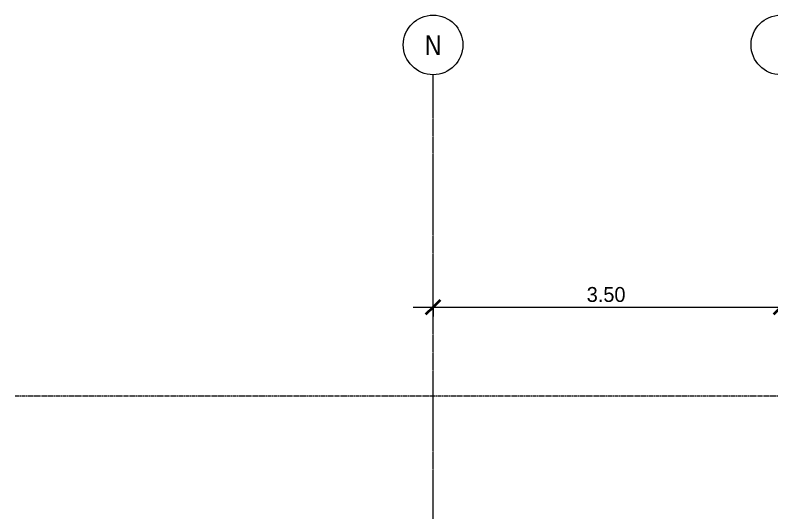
# Model space of a CAD drawing. Header units: centimetres. Extents: x -7221 to 15977, y -285 to 1507.
# Drawn here: x -7221 to -6460, y 961 to 1461 of the extents above; entities that cross this region are included whole.
import ezdxf

# ---------------------------------------------------------------- set-up
doc = ezdxf.new("R2010")
doc.units = ezdxf.units.CM
doc.linetypes.add('Centre', pattern=[3.175, 0.635, -0.475, 1.59, -0.475])
doc.linetypes.add('Grid Line', pattern=[2.2225, 1.27, -0.3175, 0.3175, -0.3175])
for name, color, linetype, lineweight in [('A-ANNO-DIMS', 7, 'Continuous', 9), ('A-ANNO-DIMS-100', 7, 'Continuous', 9), ('A-FLOR-LEVL', 7, 'Continuous', 9), ('S-GRID', 7, 'Continuous', 9), ('S-GRID-IDEN', 7, 'Continuous', 9)]:
    doc.layers.add(name, color=color, linetype=linetype, lineweight=lineweight)
doc.styles.add('Century Gothic_1', font='GOTHIC.TTF', dxfattribs={"height": 15})
doc.styles.add('Saira Condensed', font='SairaCondensed-Regular.ttf', dxfattribs={"height": 20})
doc.dimstyles.new('FCA_N_Cotas_E100', dxfattribs={"dimscale": 30.48, "dimtxt": 15.662524, "dimasz": 0.492126, "dimexe": 0.656168, "dimexo": 0.656168, "dimgap": 0.032808, "dimtad": 1, "dimlfac": 0.01, "dimrnd": 0.01, "dimzin": 0, "dimdsep": 46, "dimtxsty": 'Century Gothic_1', "dimblk1": 'OBLIQUE', "dimblk2": 'OBLIQUE', "dimsah": 1, "dimcen": 0.09, "dimdle": 0.656168, "dimadec": 3, "dimazin": 2, "dimtfac": 1, "dimtdec": 4, "dimtix": 1, "dimtmove": 0, "dimatfit": 3, "dimfxl": 1, "dimtvp": 1, "dimtolj": 1, "dimtzin": 0, "dimarcsym": 2})

# ---------------------------------------------------------------- blocks, each defined once
blk = doc.blocks.new('Grid - 3mm-1819951-Elevación Eje 10')
at = {"layer": 'S-GRID-IDEN', "color": 253, "true_color": 0xaaaaaa}
blk.add_circle((-5950.04, 1430.72), 30, dxfattribs=at)
blk = doc.blocks.new('DIMBLOCK1-Elevación Eje 10')
at = {"layer": 'A-ANNO-DIMS-100'}
for p, q in [((-6800.44, 1166.73), (-6800.44, 1186.73)), ((-6450.44, 1166.73), (-6450.44, 1186.73)), ((-6820.44, 1166.73), (-6450.44, 1166.73)), ((-6800.44, 1166.73), (-6800.44, 1157.34)), ((-6450.44, 1166.73), (-6450.44, 1157.34))]:
    blk.add_line(p, q, dxfattribs=at)
at = {"layer": 'A-ANNO-DIMS-100', "lineweight": 35}
for p, q in [((-6800.44, 1166.73), (-6792.94, 1174.23)), ((-6450.44, 1166.73), (-6442.94, 1174.23)), ((-6800.44, 1166.73), (-6807.94, 1159.23)), ((-6450.44, 1166.73), (-6457.94, 1159.23))]:
    blk.add_line(p, q, dxfattribs=at)
at = {"layer": 'A-ANNO-DIMS-100', "color": 0, "insert": (-6645.83, 1186.96), "char_height": 15, "width": 48.9267, "attachment_point": 1, "line_spacing_factor": 0.984502, "style": 'Century Gothic_1'}
blk.add_mtext('3.50', dxfattribs=at)
blk = doc.blocks.new('_Oblique')
at = {"color": 0, "linetype": 'ByBlock', "lineweight": -2}
blk.add_line((-0.5, -0.5), (0.5, 0.5), dxfattribs=at)

msp = doc.modelspace()

# ---------------------------------------------------------------- linework, layer by layer
at = {"layer": 'A-FLOR-LEVL', "color": 253, "linetype": 'Centre', "true_color": 0xaaaaaa}
msp.add_line((-7221.185, 1077.508), (-5711.007, 1077.508), dxfattribs=at)
at = {"layer": 'S-GRID', "color": 253, "linetype": 'Grid Line', "true_color": 0xaaaaaa}
msp.add_line((-6800.445, -18.626), (-6800.445, 1400.722), dxfattribs=at)

# ---------------------------------------------------------------- block references
at = {"layer": 'S-GRID-IDEN', "color": 253, "true_color": 0xaaaaaa}
for p in [(-850.406, 0), (-500.406, 0)]:
    msp.add_blockref('Grid - 3mm-1819951-Elevación Eje 10', p, dxfattribs=at)

# ---------------------------------------------------------------- texts
at = {"layer": 'S-GRID-IDEN', "color": 253, "true_color": 0xaaaaaa, "insert": (-6808.668, 1440.401), "char_height": 20, "width": 19.2405, "attachment_point": 1, "style": 'Saira Condensed'}
msp.add_mtext('N', dxfattribs=at)

# ---------------------------------------------------------------- dimensions: what is measured, and where the dimension line sits
at = {"layer": 'A-ANNO-DIMS'}
dim = msp.add_linear_dim(base=(-6450.445, 1166.729), p1=(-6800.445, 1177.336), p2=(-6450.445, 1177.336), dimstyle='FCA_N_Cotas_E100', override={"dimpost": '<>', "dimfxl": 350}, dxfattribs=at)
dim.commit()
dim.dimension.update_dxf_attribs({"geometry": 'DIMBLOCK1-Elevación Eje 10', "text_midpoint": (-6625.445, 1175.607)})

doc.saveas('drawing.dxf')
